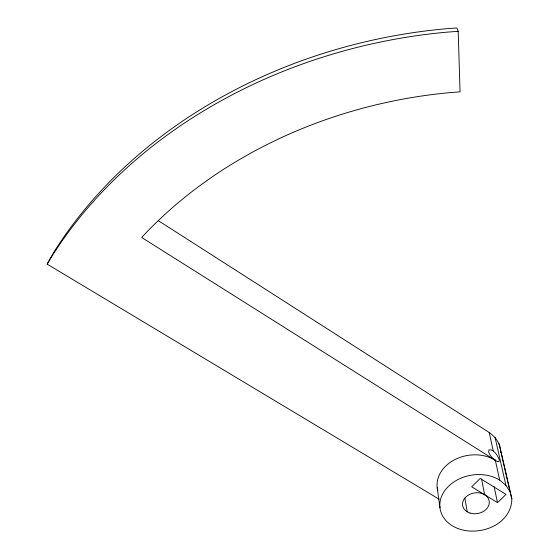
<?xml version="1.0" encoding="UTF-8"?>
<svg xmlns="http://www.w3.org/2000/svg" width="559" height="559" viewBox="0 0 559 559"><rect width="100%" height="100%" fill="white"/><g stroke="black" fill="none" stroke-linecap="round" stroke-linejoin="round"><path stroke-width="0.84" d="M500.612 452.154C500.878 444.091 495.637 436.928 489.209 432.505L158.253 220.616M511.848 498.831C511.485 526.704 474.346 538.841 452.671 525.998A36.251 28.069 -9.5 0 1 448.528 486.267A36.251 28.069 -9.5 0 1 499.676 480.111L505.916 485.31L510.06 491.696L511.848 498.831L500.745 450.575M439.129 499.208L47.152 264.134L53.231 253.206A464.732 372.881 -9.8 0 1 444.985 28.851L456.843 27.95L458.184 31.304L460.064 91.837L449.688 92.64A415.484 330.795 -9.7 0 0 143.949 235.032L141.713 237.491L495.323 460.336A35.322 27.671 -9.5 0 0 454.411 459.854A35.322 27.671 -9.5 0 0 437.795 490.676M47.152 264.134L50.499 258.517A468.847 374.928 -9.8 0 1 446.201 32.219L458.184 31.304M497.496 502.618L506 494.401L480.202 478.441L471.712 486.812L497.496 502.618L494.093 486.47M495.274 460.099L493.506 458.981L490.264 455.431L488.573 451.945L489.069 449.855L491.536 449.939C495.351 451.979 497.81 455.823 499.292 459.777L498.97 461.783L496.839 461.413L495.274 460.099L499.676 480.111M499.026 443.692L510.06 491.696M495.099 437.529L505.916 485.31M489.209 432.505L493.283 451.05M481.592 479.077L484.674 494.757M464.878 498.083L467.219 511.799M437.18 487.525L439.961 507.796M470.028 513.057A13.465 10.425 -9.5 0 0 489.258 501.647A13.465 10.425 -9.5 0 0 468.421 495.05A13.465 10.425 -9.5 0 0 470.028 513.057"/></g></svg>
